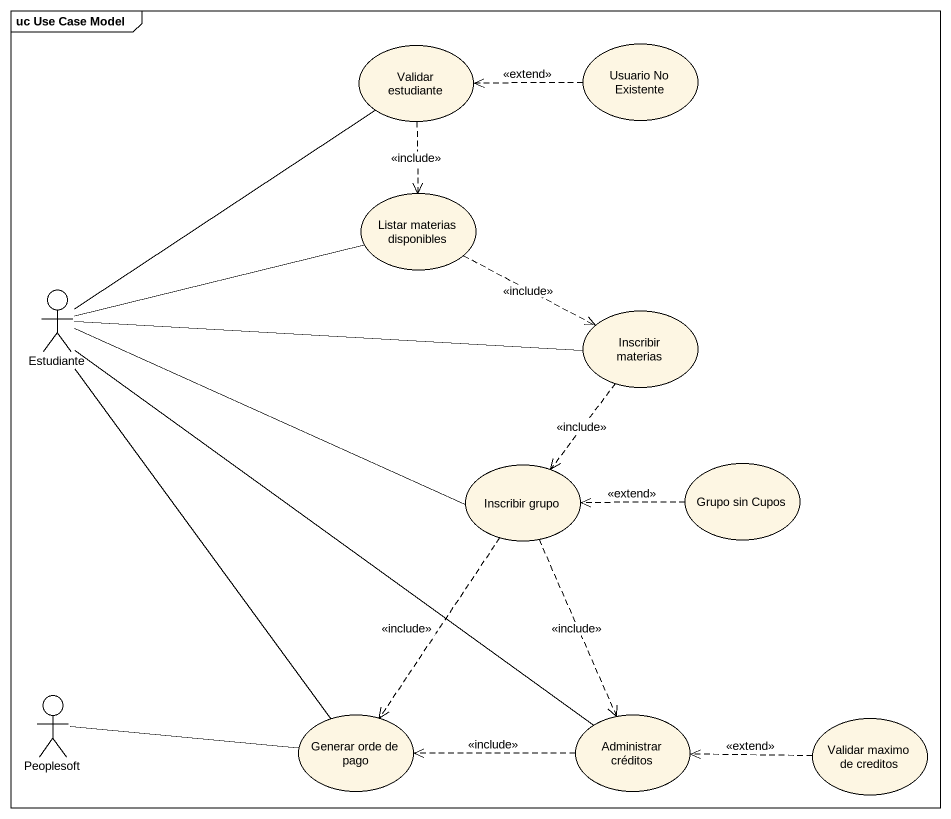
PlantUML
@startuml
mainframe uc Use Case Model
usecase "Validar estudiante" as Validar_estudiante
usecase "Usuario No Existente" as Usuario_No_Existente
usecase "Listar materias disponibles" as Listar_materias_disponibles
actor Estudiante
usecase "Inscribir materias" as Inscribir_materias
usecase "Inscribir grupo" as Inscribir_grupo
usecase "Grupo sin Cupos" as Grupo_sin_Cupos
actor Peoplesoft
usecase "Generar orde de pago" as Generar_orde_de_pago
usecase "Administrar créditos" as Administrar_créditos
usecase "Validar maximo de creditos" as Validar_maximo_de_creditos
Validar_estudiante ..> Listar_materias_disponibles : <<include>>
Usuario_No_Existente .left.> Validar_estudiante : <<extend>>
Listar_materias_disponibles .right.> Inscribir_materias : <<include>>
Estudiante -up- Validar_estudiante
Estudiante -right- Listar_materias_disponibles
Estudiante -right- Inscribir_materias
Estudiante -right- Inscribir_grupo
Estudiante -- Generar_orde_de_pago
Estudiante -- Administrar_créditos
Inscribir_materias ..> Inscribir_grupo : <<include>>
Inscribir_grupo ..> Generar_orde_de_pago : <<include>>
Inscribir_grupo ..> Administrar_créditos : <<include>>
Grupo_sin_Cupos .left.> Inscribir_grupo : <<extend>>
Generar_orde_de_pago -left- Peoplesoft
Administrar_créditos .left.> Generar_orde_de_pago : <<include>>
Validar_maximo_de_creditos .left.> Administrar_créditos : <<extend>>
@enduml
